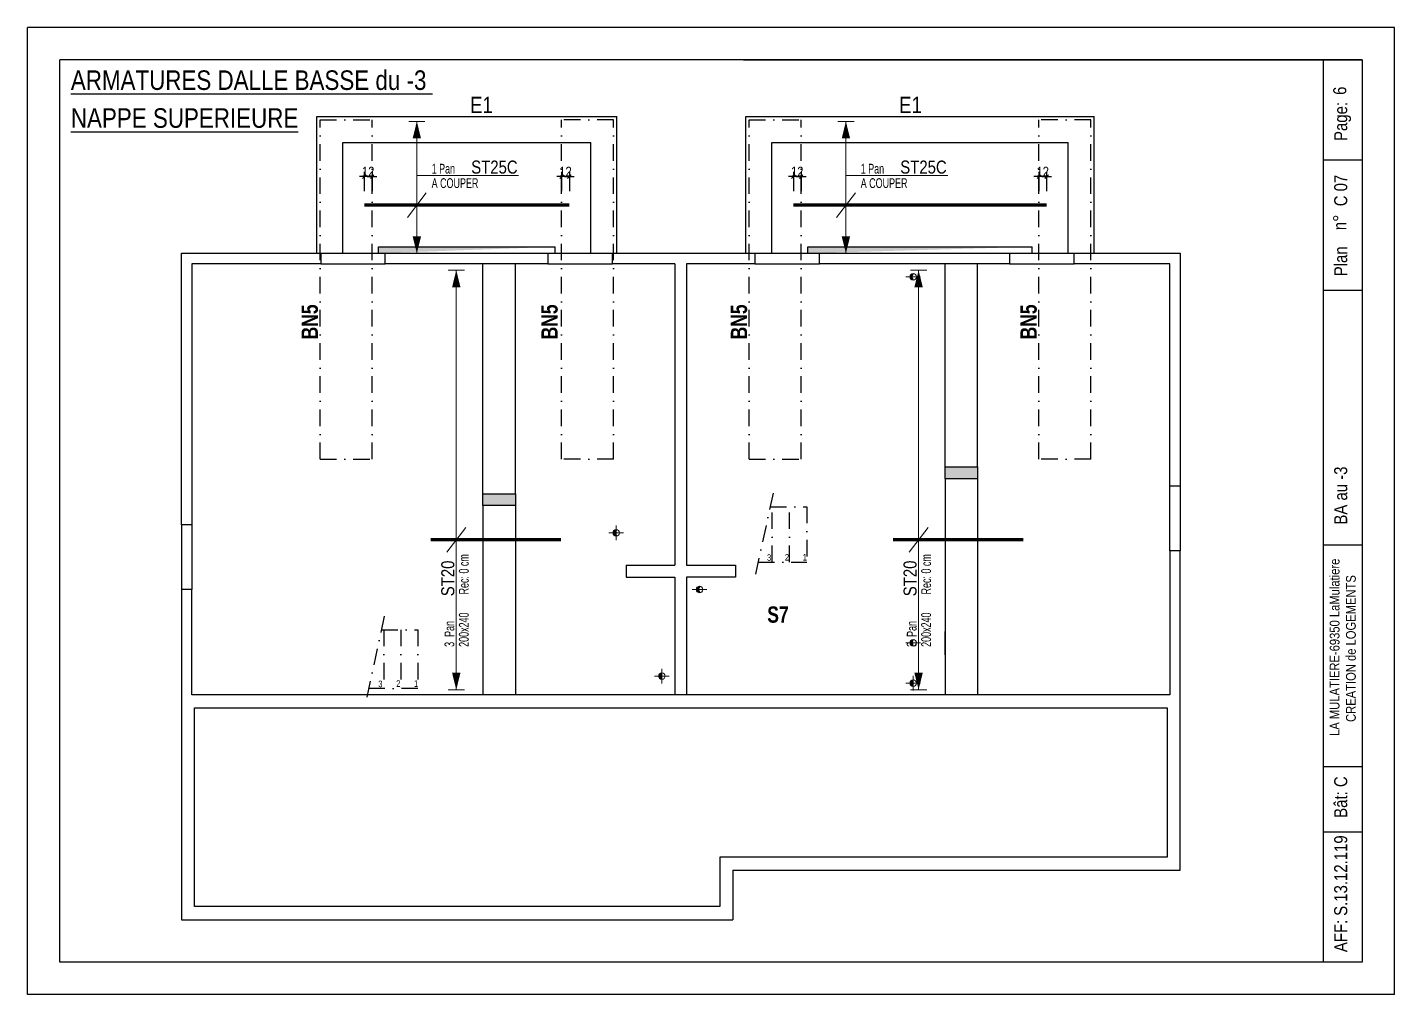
# Model space of a CAD drawing. Header units: metres. Extents: x -9927 to 45032, y -190416 to 12166.
# Drawn here: x 2717 to 4817, y -100761 to -99276 of the extents above; entities that cross this region are included whole.
import ezdxf
from ezdxf.enums import TextEntityAlignment as Align

# ---------------------------------------------------------------- set-up
doc = ezdxf.new("R2010")
doc.units = ezdxf.units.M
doc.header["$PDMODE"] = 65
for name, pattern in [('CACHE2', [0.1875, 0.125, -0.0625]), ('CACHEx2', [19.05, 12.7, -6.35]), ('TIRETPTX2', [50.8, 25.4, -12.7, 0, -12.7])]:
    doc.linetypes.add(name, pattern=pattern)
for name, color, linetype in [('01_ARMA_SUP', 93, 'Continuous'), ('01_cote_gen', 4, 'Continuous'), ('01_escalier int.', 2, 'TIRETPTX2'), ('01_fenetres', 171, 'Continuous'), ('01_isolant ext', 2, 'TIRETPTX2'), ('01_linteaux', 3, 'Continuous'), ('01_murs_coup', 5, 'Continuous'), ('01_poch_poteaux', 250, 'Continuous'), ('01_resv', 32, 'Continuous'), ('01_sem', 42, 'Continuous'), ('01_texte', 230, 'Continuous'), ('AA_COTES', 2, 'Continuous')]:
    doc.layers.add(name, color=color, linetype=linetype)
doc.layers.add('01_résv', color=32, linetype='Continuous', lineweight=9)
doc.styles.add('ARIAL NA', font='ARIALN.TTF')
doc.styles.add('impact', font='impact.ttf')
doc.styles.add('PATIO', font='ARIALN.TTF')
doc.styles.add('STYLE2', font='ARIALN.TTF')
doc.dimstyles.new('JB50', dxfattribs={"dimscale": 0.1, "dimtxt": 150, "dimasz": 15, "dimexe": 0.1, "dimexo": 0.1, "dimgap": 0.09, "dimtad": 1, "dimdec": 1, "dimdsep": 46, "dimtxsty": 'STYLE2', "dimblk1": 'BOND_G', "dimblk2": 'BOND_D', "dimsah": 1, "dimcen": 1.5, "dimdle": 0.01, "dimse1": 1, "dimse2": 1, "dimclrd": 4, "dimclre": 2, "dimclrt": 6, "dimazin": 2, "dimtfac": 2.333333, "dimtdec": 1, "dimtix": 1, "dimtmove": 2, "dimatfit": 3, "dimldrblk": 'BOND_G', "dimfxl": 1, "dimtolj": 1, "dimtzin": 0, "dimarcsym": 0})

# ---------------------------------------------------------------- blocks, each defined once
blk = doc.blocks.new('BOND_G')
at = {"layer": 'AA_COTES', "color": 0}
for p, q in [((0, -5), (0, 15)), ((5, 0), (-5, 0)), ((1.8, 1.8), (-1.8, -1.8))]:
    blk.add_line(p, q, dxfattribs=at)
blk = doc.blocks.new('BOND_D')
at = {"layer": 'AA_COTES', "color": 0}
for p, q in [((5, 0), (-5, 0)), ((-1.8, -1.8), (1.8, 1.8)), ((0, 5), (0, -15))]:
    blk.add_line(p, q, dxfattribs=at)
blk = doc.blocks.new('*D869')
at = {"layer": '01_cote_gen', "color": 4, "linetype": 'CACHE2', "lineweight": -2, "transparency": 16777216}
for p, q in [((3233.3, -99505.3), (3231.8, -99505.3)), ((3246.8, -99505.3), (3234.8, -99505.3)), ((3248.3, -99505.3), (3249.8, -99505.3))]:
    blk.add_line(p, q, dxfattribs=at)
at = {"layer": 'DEFPOINTS', "color": 0, "linetype": 'CACHE2', "lineweight": 0, "transparency": 16777216}
for p in [(3234.8, -99505.3), (3246.8, -99528.4), (3234.8, -99549.1)]:
    blk.add_point(p, dxfattribs=at)
at = {"layer": '01_cote_gen', "color": 4, "linetype": 'CACHE2', "lineweight": -2, "transparency": 16777216, "xscale": 1.5, "yscale": 1.5, "zscale": 1.5}
blk.add_blockref('BOND_D', (3234.8, -99505.3), dxfattribs=at)
at = {"layer": '01_cote_gen', "color": 4, "linetype": 'CACHE2', "lineweight": -2, "transparency": 16777216, "xscale": 1.5, "yscale": 1.5, "zscale": 1.5, "rotation": 180}
blk.add_blockref('BOND_G', (3246.8, -99505.3), dxfattribs=at)
at = {"layer": '01_cote_gen', "color": 6, "linetype": 'CACHE2', "lineweight": 0, "transparency": 16777216, "insert": (3240.8, -99497.7), "char_height": 15, "attachment_point": 5, "style": 'STYLE2'}
blk.add_mtext('\\A1;12', dxfattribs=at)
blk = doc.blocks.new('*D870')
at = {"layer": '01_cote_gen', "color": 4, "linetype": 'CACHE2', "lineweight": -2, "transparency": 16777216}
for p, q in [((3536.3, -99505.3), (3534.8, -99505.3)), ((3549.8, -99505.3), (3537.8, -99505.3)), ((3551.3, -99505.3), (3552.8, -99505.3))]:
    blk.add_line(p, q, dxfattribs=at)
at = {"layer": 'DEFPOINTS', "color": 0, "linetype": 'CACHE2', "lineweight": 0, "transparency": 16777216}
for p in [(3537.8, -99505.3), (3537.8, -99549.1), (3549.8, -99549.1)]:
    blk.add_point(p, dxfattribs=at)
at = {"layer": '01_cote_gen', "color": 4, "linetype": 'CACHE2', "lineweight": -2, "transparency": 16777216, "xscale": 1.5, "yscale": 1.5, "zscale": 1.5}
blk.add_blockref('BOND_D', (3537.8, -99505.3), dxfattribs=at)
at = {"layer": '01_cote_gen', "color": 4, "linetype": 'CACHE2', "lineweight": -2, "transparency": 16777216, "xscale": 1.5, "yscale": 1.5, "zscale": 1.5, "rotation": 180}
blk.add_blockref('BOND_G', (3549.8, -99505.3), dxfattribs=at)
at = {"layer": '01_cote_gen', "color": 6, "linetype": 'CACHE2', "lineweight": 0, "transparency": 16777216, "insert": (3543.8, -99497.7), "char_height": 15, "attachment_point": 5, "style": 'STYLE2'}
blk.add_mtext('\\A1;12', dxfattribs=at)
blk = doc.blocks.new('*D871')
at = {"layer": '01_cote_gen', "color": 4, "linetype": 'CACHE2', "lineweight": -2, "transparency": 16777216}
for p, q in [((3892.3, -99505.3), (3890.8, -99505.3)), ((3905.8, -99505.3), (3893.8, -99505.3)), ((3907.3, -99505.3), (3908.8, -99505.3))]:
    blk.add_line(p, q, dxfattribs=at)
at = {"layer": 'DEFPOINTS', "color": 0, "linetype": 'CACHE2', "lineweight": 0, "transparency": 16777216}
for p in [(3893.8, -99505.3), (3905.8, -99528.2), (3893.8, -99549.1)]:
    blk.add_point(p, dxfattribs=at)
at = {"layer": '01_cote_gen', "color": 4, "linetype": 'CACHE2', "lineweight": -2, "transparency": 16777216, "xscale": 1.5, "yscale": 1.5, "zscale": 1.5}
blk.add_blockref('BOND_D', (3893.8, -99505.3), dxfattribs=at)
at = {"layer": '01_cote_gen', "color": 4, "linetype": 'CACHE2', "lineweight": -2, "transparency": 16777216, "xscale": 1.5, "yscale": 1.5, "zscale": 1.5, "rotation": 180}
blk.add_blockref('BOND_G', (3905.8, -99505.3), dxfattribs=at)
at = {"layer": '01_cote_gen', "color": 6, "linetype": 'CACHE2', "lineweight": 0, "transparency": 16777216, "insert": (3899.8, -99497.7), "char_height": 15, "attachment_point": 5, "style": 'STYLE2'}
blk.add_mtext('\\A1;12', dxfattribs=at)
blk = doc.blocks.new('*D872')
at = {"layer": '01_cote_gen', "color": 4, "linetype": 'CACHE2', "lineweight": -2, "transparency": 16777216}
for p, q in [((4269.3, -99505.3), (4267.8, -99505.3)), ((4282.8, -99505.3), (4270.8, -99505.3)), ((4284.3, -99505.3), (4285.8, -99505.3))]:
    blk.add_line(p, q, dxfattribs=at)
at = {"layer": 'DEFPOINTS', "color": 0, "linetype": 'CACHE2', "lineweight": 0, "transparency": 16777216}
for p in [(4270.8, -99505.3), (4270.8, -99549.1), (4282.8, -99549.1)]:
    blk.add_point(p, dxfattribs=at)
at = {"layer": '01_cote_gen', "color": 4, "linetype": 'CACHE2', "lineweight": -2, "transparency": 16777216, "xscale": 1.5, "yscale": 1.5, "zscale": 1.5}
blk.add_blockref('BOND_D', (4270.8, -99505.3), dxfattribs=at)
at = {"layer": '01_cote_gen', "color": 4, "linetype": 'CACHE2', "lineweight": -2, "transparency": 16777216, "xscale": 1.5, "yscale": 1.5, "zscale": 1.5, "rotation": 180}
blk.add_blockref('BOND_G', (4282.8, -99505.3), dxfattribs=at)
at = {"layer": '01_cote_gen', "color": 6, "linetype": 'CACHE2', "lineweight": 0, "transparency": 16777216, "insert": (4276.8, -99497.7), "char_height": 15, "attachment_point": 5, "style": 'STYLE2'}
blk.add_mtext('\\A1;12', dxfattribs=at)

msp = doc.modelspace()

# ---------------------------------------------------------------- hatches: boundary and pattern name
at = {"layer": '01_poch_poteaux', "ltscale": 2}
h = msp.add_hatch(color=256, dxfattribs=at)
h.dxf.hatch_style = 1
h.paths.add_polyline_path([(4151.82, -99951.1), (4126.82, -99951.1), (4126.81, -99960.11), (4151.82, -99960.11)])
h.paths.add_polyline_path([(4176.82, -99951.11), (4151.82, -99951.1), (4151.82, -99960.11), (4176.82, -99960.11)])
h.paths.add_polyline_path([(4176.82, -99960.11), (4151.82, -99960.11), (4151.82, -99969.11), (4176.82, -99969.11)])
h.paths.add_polyline_path([(4151.82, -99960.11), (4126.81, -99960.11), (4126.81, -99969.11), (4151.82, -99969.11)])
h = msp.add_hatch(color=256, dxfattribs=at)
h.dxf.hatch_style = 1
h.paths.add_polyline_path([(3466.81, -99992.1), (3441.81, -99992.1), (3441.81, -100001.1), (3466.81, -100001.1)])
h.paths.add_polyline_path([(3466.81, -100001.1), (3441.81, -100001.1), (3441.81, -100010.1), (3466.8, -100010.1)])
h.paths.add_polyline_path([(3441.81, -100001.1), (3416.8, -100001.1), (3416.8, -100010.11), (3441.81, -100010.1)])
h.paths.add_polyline_path([(3441.81, -99992.1), (3416.81, -99992.1), (3416.8, -100001.1), (3441.81, -100001.1)])
at = {"layer": '01_résv', "ltscale": 2}
h = msp.add_hatch(color=256, dxfattribs=at)
h.dxf.hatch_style = 1
h.paths.add_polyline_path([(4078.47, -99654.19, 0.0324939), (4077.82, -99654.15), (4077.82, -99654.98, -0.0356937)])
h.paths.add_polyline_path([(4077.82, -99654.98), (4077.82, -99654.15, 0.4142136), (4072.82, -99659.15), (4076.5, -99659.15, -0.1572132)])
h.paths.add_polyline_path([(4076.5, -99659.15), (4072.82, -99659.15, 0.4142136), (4077.82, -99664.15), (4077.82, -99663.26, -0.1547681)])
h.paths.add_polyline_path([(4077.82, -99663.26), (4077.82, -99664.15, 0.0354279), (4078.53, -99664.1, -0.0386284)])
h = msp.add_hatch(color=256, dxfattribs=at)
h.dxf.hatch_style = 1
h.paths.add_polyline_path([(3622.42, -100047.11, 0.0324939), (3621.78, -100047.07), (3621.78, -100047.9, -0.0356937)])
h.paths.add_polyline_path([(3621.78, -100047.9), (3621.78, -100047.07, 0.4142136), (3616.78, -100052.07), (3620.45, -100052.07, -0.1572132)])
h.paths.add_polyline_path([(3620.45, -100052.07), (3616.78, -100052.07, 0.4142136), (3621.78, -100057.07), (3621.78, -100056.18, -0.1547681)])
h.paths.add_polyline_path([(3621.78, -100056.18), (3621.78, -100057.07, 0.0354279), (3622.48, -100057.02, -0.0386284)])
h = msp.add_hatch(color=256, dxfattribs=at)
h.dxf.hatch_style = 1
h.paths.add_polyline_path([(3750.44, -100134.15, 0.0324939), (3749.79, -100134.11), (3749.79, -100134.93, -0.0356937)])
h.paths.add_polyline_path([(3749.79, -100134.93), (3749.79, -100134.11, 0.4142136), (3744.79, -100139.11), (3748.47, -100139.11, -0.1572132)])
h.paths.add_polyline_path([(3748.47, -100139.11), (3744.79, -100139.11, 0.4142136), (3749.79, -100144.11), (3749.79, -100143.21, -0.1547681)])
h.paths.add_polyline_path([(3749.79, -100143.21), (3749.79, -100144.11, 0.0354279), (3750.5, -100144.06, -0.0386284)])
h = msp.add_hatch(color=256, dxfattribs=at)
h.dxf.hatch_style = 1
h.paths.add_polyline_path([(4078.48, -100216.17, 0.0324939), (4077.83, -100216.13), (4077.83, -100216.96, -0.0356937)])
h.paths.add_polyline_path([(4077.83, -100216.96), (4077.83, -100216.13, 0.4142136), (4072.83, -100221.13), (4076.51, -100221.13, -0.1572132)])
h.paths.add_polyline_path([(4076.51, -100221.13), (4072.83, -100221.13, 0.4142136), (4077.83, -100226.13), (4077.83, -100225.24, -0.1547681)])
h.paths.add_polyline_path([(4077.83, -100225.24), (4077.83, -100226.13, 0.0354279), (4078.54, -100226.08, -0.0386284)])
h = msp.add_hatch(color=256, dxfattribs=at)
h.dxf.hatch_style = 1
h.paths.add_polyline_path([(3692.45, -100267.13, 0.0324939), (3691.81, -100267.09), (3691.81, -100267.91, -0.0356937)])
h.paths.add_polyline_path([(3691.81, -100267.91), (3691.81, -100267.09, 0.4142136), (3686.81, -100272.09), (3690.48, -100272.09, -0.1572132)])
h.paths.add_polyline_path([(3690.48, -100272.09), (3686.81, -100272.09, 0.4142136), (3691.81, -100277.09), (3691.81, -100276.19, -0.1547681)])
h.paths.add_polyline_path([(3691.81, -100276.19), (3691.81, -100277.09, 0.0354279), (3692.51, -100277.04, -0.0386284)])
h = msp.add_hatch(color=256, dxfattribs=at)
h.dxf.hatch_style = 1
h.paths.add_polyline_path([(4078.48, -100278.13, 0.0324939), (4077.83, -100278.09), (4077.83, -100278.91, -0.0356937)])
h.paths.add_polyline_path([(4077.83, -100278.91), (4077.83, -100278.09, 0.4142136), (4072.83, -100283.09), (4076.51, -100283.09, -0.1572132)])
h.paths.add_polyline_path([(4076.51, -100283.09), (4072.83, -100283.09, 0.4142136), (4077.83, -100288.09), (4077.83, -100287.19, -0.1547681)])
h.paths.add_polyline_path([(4077.83, -100287.19), (4077.83, -100288.09, 0.0354279), (4078.54, -100288.04, -0.0386284)])

# ---------------------------------------------------------------- linework, layer by layer
at = {"layer": '01_ARMA_SUP', "color": 2, "linetype": 'CACHEx2', "lineweight": 0, "ltscale": 3, "const_width": 5, "flags": 128}
for points in [[(3549.8, -99549.1), (3234.8, -99549.1)], [(4282.8, -99549.1), (3893.8, -99549.1)], [(3336.8, -100062.87), (3536.8, -100062.87)], [(4046.81, -100062.87), (4246.81, -100062.87)]]:
    msp.add_lwpolyline(points, dxfattribs=at)
at = {"layer": '01_escalier int.'}
for p, q in [((3862.54, -99991.39), (3834.55, -100120.67)), ((3858.05, -100012.11), (3914.31, -100012.11)), ((3861.24, -100097.11), (3861.24, -100012.11)), ((3887.77, -100097.11), (3887.77, -100012.11)), ((3914.31, -100012.11), (3914.31, -100097.11)), ((3839.65, -100097.11), (3914.31, -100097.11)), ((3265.5, -100180.33), (3237.51, -100309.6)), ((3261.01, -100201.05), (3317.26, -100201.05)), ((3264.86, -100201.05), (3264.86, -100291.05)), ((3291.06, -100201.05), (3291.06, -100291.05)), ((3317.26, -100201.05), (3317.26, -100291.05)), ((3317.26, -100291.05), (3241.53, -100291.05))]:
    msp.add_line(p, q, dxfattribs=at)
at = {"layer": '01_fenetres', "ltscale": 30}
for p, q in [((2767.29, -100711.2), (2767.29, -99326.2)), ((4707.29, -99326.2), (4707.29, -100711.2)), ((4767.29, -99326.2), (4767.29, -100711.2)), ((4767.29, -99480.33), (4707.29, -99480.33)), ((4767.29, -99680.33), (4707.29, -99680.33)), ((4707.29, -100070.53), (4767.29, -100070.53)), ((4707.29, -100410.7), (4767.29, -100410.7)), ((4707.29, -100511.2), (4767.29, -100511.2)), ((4767.29, -100711.2), (2767.29, -100711.2))]:
    msp.add_line(p, q, dxfattribs=at)
msp.add_lwpolyline([(4767.29, -99326.2), (3817.29, -99326.2), (4767.29, -99326.2), (2767.29, -99326.2)], dxfattribs=at)
at = {"layer": '01_isolant ext'}
for p, q in [((3166.8, -99418.11), (3246.8, -99418.11)), ((3166.8, -99939.11), (3166.8, -99418.11)), ((3246.8, -99939.11), (3246.8, -99418.11)), ((3617.8, -99418.11), (3537.8, -99418.11)), ((3537.8, -99939.11), (3537.8, -99418.11)), ((3617.8, -99939.11), (3617.8, -99418.11)), ((3825.8, -99418.11), (3905.8, -99418.11)), ((3825.8, -99939.11), (3825.8, -99418.11)), ((3905.8, -99939.11), (3905.8, -99418.11)), ((4350.8, -99418.11), (4270.8, -99418.11)), ((4270.8, -99939.11), (4270.8, -99418.11)), ((4350.8, -99939.11), (4350.8, -99418.11)), ((3256.8, -99623.11), (3256.8, -99613.11)), ((3527.8, -99623.11), (3527.8, -99613.11)), ((3915.8, -99623.11), (3915.8, -99613.11)), ((4260.8, -99623.11), (4260.8, -99613.11)), ((3166.8, -99939.11), (3246.8, -99939.11)), ((3617.8, -99939.11), (3537.8, -99939.11)), ((3825.8, -99939.11), (3905.8, -99939.11)), ((4350.8, -99939.11), (4270.8, -99939.11))]:
    msp.add_line(p, q, dxfattribs=at)
for points in [[(3256.8, -99623.11), (3256.8, -99613.11), (3527.8, -99613.11)], [(3915.8, -99623.11), (3915.8, -99613.11), (4260.8, -99613.11)]]:
    msp.add_solid(points, dxfattribs=at)
at = {"layer": '01_linteaux'}
for p, q in [((3161.8, -99413.11), (3622.8, -99413.11)), ((3161.8, -99623.11), (3161.8, -99413.11)), ((3622.8, -99623.11), (3622.8, -99413.11)), ((3820.8, -99623.11), (3820.8, -99413.11)), ((3820.8, -99413.11), (4355.8, -99413.11)), ((4355.8, -99623.11), (4355.8, -99413.11)), ((3167.81, -99623.11), (3266.81, -99623.11)), ((3256.8, -99613.11), (3527.8, -99613.11)), ((3516.78, -99623.11), (3615.77, -99623.11)), ((3834.77, -99623.11), (3933.79, -99623.11)), ((3915.8, -99613.11), (4260.8, -99613.11)), ((4225.81, -99623.11), (4324.82, -99623.11)), ((3167.81, -99639.11), (3266.81, -99639.11)), ((3516.78, -99639.11), (3615.77, -99639.11)), ((3834.77, -99639.11), (3933.79, -99639.11)), ((4225.81, -99639.11), (4324.82, -99639.11)), ((4471.81, -100079.66), (4471.81, -99980.66)), ((4487.81, -99980.66), (4487.81, -100079.66)), ((2953.8, -100040.1), (2953.8, -100139.1)), ((2969.8, -100040.1), (2969.8, -100139.1))]:
    msp.add_line(p, q, dxfattribs=at)
at = {"layer": '01_murs_coup'}
for p, q in [((2953.8, -100040.1), (2953.8, -99623.11)), ((2953.8, -99623.11), (3167.81, -99623.11)), ((3167.81, -99623.11), (3167.81, -99639.11)), ((3266.81, -99639.11), (3266.81, -99623.11)), ((3266.81, -99623.11), (3516.78, -99623.11)), ((3266.81, -99623.11), (3516.78, -99623.11)), ((3516.78, -99623.11), (3516.78, -99639.11)), ((3615.77, -99623.11), (3834.77, -99623.11)), ((3615.77, -99639.11), (3615.77, -99623.11)), ((3834.77, -99623.11), (3834.77, -99639.11)), ((3933.79, -99623.11), (4225.81, -99623.11)), ((3933.79, -99639.11), (3933.79, -99623.11)), ((3933.79, -99623.11), (4225.81, -99623.11)), ((4225.81, -99623.11), (4225.81, -99639.11)), ((4324.82, -99623.11), (4487.81, -99623.11)), ((4324.82, -99639.11), (4324.82, -99623.11)), ((4487.81, -99623.11), (4487.81, -99980.66)), ((2969.8, -99639.11), (2969.8, -100040.1)), ((3167.81, -99639.11), (2969.8, -99639.11)), ((3516.78, -99639.11), (3266.81, -99639.11)), ((3711.66, -99639.11), (3615.77, -99639.11)), ((3711.81, -99639.11), (3711.81, -100102.11)), ((3834.77, -99639.11), (3729.66, -99639.11)), ((3729.81, -99639.11), (3729.81, -100102.11)), ((4225.81, -99639.11), (3933.79, -99639.11)), ((4471.81, -99639.11), (4324.82, -99639.11)), ((4471.81, -99980.66), (4471.81, -99639.11)), ((4126.81, -99969.11), (4126.82, -99951.1)), ((4126.82, -99951.1), (4176.82, -99951.11)), ((4176.82, -99951.11), (4176.82, -99969.11)), ((4176.82, -99969.11), (4126.81, -99969.11)), ((4487.81, -99980.66), (4471.81, -99980.66)), ((3416.8, -100010.11), (3416.81, -99992.1)), ((3416.81, -99992.1), (3466.81, -99992.1)), ((3466.81, -99992.1), (3466.8, -100010.1)), ((3466.8, -100010.1), (3416.8, -100010.11)), ((2969.8, -100040.1), (2953.8, -100040.1)), ((4487.81, -100079.66), (4471.81, -100079.66)), ((4471.81, -100079.66), (4471.81, -100301.11)), ((4487.81, -100570.07), (4487.81, -100079.66)), ((3636.83, -100102.11), (3711.81, -100102.11)), ((3636.83, -100102.11), (3636.83, -100120.11)), ((3729.81, -100102.11), (3804.81, -100102.11)), ((3804.81, -100102.11), (3804.81, -100120.11)), ((3636.83, -100120.11), (3711.81, -100120.11)), ((3711.81, -100120.11), (3711.81, -100301.11)), ((3729.81, -100120.11), (3729.81, -100301.11)), ((3804.81, -100120.11), (3729.81, -100120.11)), ((2969.8, -100139.1), (2953.8, -100139.1)), ((2953.8, -100139.1), (2953.8, -100646.11)), ((2969.8, -100301.11), (2969.8, -100139.1)), ((4471.81, -100301.11), (2969.8, -100301.11)), ((2973.8, -100626.11), (2973.8, -100321.11)), ((2973.8, -100321.11), (4467.81, -100321.11)), ((4467.81, -100321.11), (4467.81, -100550.07)), ((3780.81, -100550.07), (3780.81, -100626.11)), ((4467.81, -100550.07), (3780.81, -100550.07)), ((3800.81, -100570.07), (3800.81, -100646.11)), ((3800.81, -100570.07), (4487.81, -100570.07)), ((3780.81, -100626.11), (2973.8, -100626.11)), ((2953.8, -100646.11), (3800.81, -100646.11))]:
    msp.add_line(p, q, dxfattribs=at)
at = {"layer": '01_resv'}
msp.add_line((4126.7, -100239.55), (4126.7, -100203.55), dxfattribs=at)
at = {"layer": '01_résv', "ltscale": 2}
for p, q in [((4066.6, -99659.15), (4089.05, -99659.15)), ((3621.78, -100063.3), (3621.78, -100040.85)), ((3610.55, -100052.07), (3633, -100052.07)), ((3738.56, -100139.11), (3761.02, -100139.11)), ((4066.61, -100221.13), (4089.06, -100221.13)), ((3680.58, -100272.09), (3703.03, -100272.09)), ((3691.81, -100283.31), (3691.81, -100260.86)), ((4077.83, -100294.31), (4077.83, -100271.86)), ((4066.61, -100283.09), (4089.06, -100283.09))]:
    msp.add_line(p, q, dxfattribs=at)
for centre in [(4077.82, -99659.15), (3621.78, -100052.07), (3749.79, -100139.11), (4077.83, -100221.13), (3691.81, -100272.09), (4077.83, -100283.09)]:
    msp.add_circle(centre, 5, dxfattribs=at)
for centre in [(4083.64, -99659.12), (3627.59, -100052.04), (3755.6, -100139.07), (4083.65, -100221.1), (3697.62, -100272.05), (4083.65, -100283.05)]:
    msp.add_arc(centre, 7.13, 136.35851, 224.31313, dxfattribs=at)
at = {"layer": '01_sem', "ltscale": 2}
for p, q in [((3201.8, -99453.11), (3582.8, -99453.11)), ((3201.8, -99623.11), (3201.8, -99453.11)), ((3582.8, -99623.11), (3582.8, -99453.11)), ((3860.8, -99623.11), (3860.8, -99453.11)), ((3860.8, -99453.11), (4315.8, -99453.11)), ((4315.8, -99623.11), (4315.8, -99453.11)), ((3416.81, -99992.09), (3416.81, -99639.11)), ((3466.81, -99992.1), (3466.81, -99639.11)), ((4126.82, -99951.1), (4126.82, -99639.11)), ((4176.82, -99951.11), (4176.84, -99639.11)), ((4126.81, -99969.11), (4126.81, -100301.11)), ((4176.82, -99969.11), (4176.82, -100301.11)), ((3416.8, -100010.11), (3416.8, -100301.11)), ((3466.8, -100010.1), (3466.8, -100301.11))]:
    msp.add_line(p, q, dxfattribs=at)
at = {"layer": '01_texte', "ltscale": 30}
for p, q in [((3767.29, -99276.2), (2717.29, -99276.2)), ((2717.29, -100761.2), (2717.29, -99276.2)), ((4817.29, -99276.2), (3767.29, -99276.2)), ((4817.29, -100761.2), (4817.29, -99276.2)), ((3767.29, -100761.2), (2717.29, -100761.2)), ((4817.29, -100761.2), (3767.29, -100761.2))]:
    msp.add_line(p, q, dxfattribs=at)
at = {"layer": '01_texte', "linetype": 'Continuous', "lineweight": 0}
for p, q in [((3327.98, -99420.63), (3303.02, -99420.63)), ((3315.5, -99420.63), (3315.5, -99623.11)), ((3986.98, -99420.63), (3962.02, -99420.63)), ((3974.5, -99420.63), (3974.5, -99623.11)), ((3471.89, -99503.76), (3315.5, -99503.75)), ((4130.89, -99503.76), (3974.5, -99503.75)), ((3330.01, -99530.07), (3301, -99568.14)), ((3989.01, -99530.07), (3960, -99568.14)), ((3327.98, -99623.11), (3303.02, -99623.11)), ((3986.98, -99623.11), (3962.02, -99623.11)), ((3986.98, -99623.11), (3962.02, -99623.11)), ((4292.58, -99623.11), (4267.62, -99623.11)), ((3388.56, -99649.07), (3363.6, -99649.07)), ((3376.08, -99649.07), (3376.08, -100293.15)), ((4098.58, -99649.07), (4073.62, -99649.07)), ((4086.1, -99649.07), (4086.09, -100293.15)), ((3390.59, -100043.83), (3361.58, -100081.9)), ((4100.6, -100043.83), (4071.59, -100081.9)), ((3388.56, -100293.15), (3363.6, -100293.15)), ((4098.57, -100293.15), (4073.61, -100293.15))]:
    msp.add_line(p, q, dxfattribs=at)
for points in [[(3315.5, -99420.63), (3309.04, -99446.73), (3315.5, -99446.73)], [(3315.5, -99420.63), (3321.96, -99446.73), (3315.5, -99446.73)], [(3974.5, -99420.63), (3968.04, -99446.73), (3974.5, -99446.73)], [(3974.5, -99420.63), (3980.96, -99446.73), (3974.5, -99446.73)], [(3315.5, -99623.11), (3309.04, -99597.01), (3315.5, -99597.01)], [(3315.5, -99623.11), (3321.96, -99597.01), (3315.5, -99597.01)], [(3974.5, -99623.11), (3968.04, -99597.01), (3974.5, -99597.01)], [(3974.5, -99623.11), (3980.96, -99597.01), (3974.5, -99597.01)], [(3376.08, -99649.07), (3369.62, -99675.17), (3376.08, -99675.17)], [(3376.08, -99649.07), (3382.54, -99675.17), (3376.08, -99675.17)], [(4086.1, -99649.07), (4079.64, -99675.17), (4086.1, -99675.17)], [(4086.1, -99649.07), (4092.56, -99675.17), (4086.1, -99675.17)], [(3376.08, -100293.15), (3369.62, -100267.06), (3376.08, -100267.06)], [(3376.08, -100293.15), (3382.54, -100267.06), (3376.08, -100267.06)], [(4086.09, -100293.15), (4079.63, -100267.06), (4086.09, -100267.06)], [(4086.09, -100293.15), (4092.55, -100267.06), (4086.09, -100267.06)]]:
    msp.add_solid(points, dxfattribs=at)

# ---------------------------------------------------------------- texts
at = {"layer": '01_texte'}
for s, height, style, p in [('%%UARMATURES DALLE BASSE du -3 ', 30, 'STYLE2', (2784.12, -99372.27)), ('%%UNAPPE SUPERIEURE', 30, 'STYLE2', (2784.12, -99430.42)), ('3', 10, 'ARIAL NA', (3853.42, -100095.16)), ('2', 10, 'ARIAL NA', (3880.8, -100094.74)), ('1', 10, 'ARIAL NA', (3908.18, -100094.74)), ('3', 10, 'ARIAL NA', (3256.37, -100289.1)), ('2', 10, 'ARIAL NA', (3283.75, -100288.68)), ('1', 10, 'ARIAL NA', (3311.13, -100288.68))]:
    msp.add_text(s, height=height, dxfattribs=dict(at, style=style)).set_placement(p)
at = {"layer": '01_texte', "style": 'STYLE2'}
for s, height, p in [('6', 20, (4743, -99379.93)), ('Page:', 20, (4744.45, -99450.62)), (' C 07', 20, (4744.45, -99557.26)), ('n%%D', 20, (4743, -99587.6)), ('Plan', 20, (4744.45, -99658.29)), ('BA au -3', 20, (4744.45, -100039.58)), ('LA MULATIERE-69350 LaMulatiere', 15, (4732.58, -100364)), ('CREATION de LOGEMENTS', 15, (4757.58, -100342.52)), ('Bât: C', 20, (4744.45, -100489.74)), ('S.13.12.119', 20, (4744.45, -100640.24)), ('AFF:', 20, (4744.45, -100695.9))]:
    msp.add_text(s, height=height, rotation=90, dxfattribs=at).set_placement(p)
for p in [(3389.17, -99415.32), (4048.17, -99415.32)]:
    msp.add_text(' E1', height=25, dxfattribs=at).set_placement(p, align=Align.BOTTOM_LEFT)
at = {"layer": '01_texte', "ltscale": 5, "style": 'PATIO', "width": 0.8}
for s, p in [('1 Pan', (3338.24, -99500.71)), ('1 Pan', (3997.24, -99500.71)), ('A COUPER', (3338.24, -99522.84)), ('A COUPER', (3997.24, -99522.84))]:
    msp.add_text(s, height=15, dxfattribs=at).set_placement(p)
at = {"layer": '01_texte', "ltscale": 5, "style": 'PATIO'}
for p in [(3399.02, -99500.71), (4058.02, -99500.71)]:
    msp.add_text('ST25C', height=20, dxfattribs=at).set_placement(p)
at = {"layer": '01_texte', "style": 'impact'}
for p in [(3171.06, -99728.38), (3539.28, -99728.38), (3830.21, -99728.38), (4275.06, -99728.38)]:
    msp.add_text('BN5', height=25, rotation=90, dxfattribs=at).set_placement(p, align=Align.BOTTOM_CENTER)
at = {"layer": '01_texte', "ltscale": 5, "style": 'PATIO', "width": 0.8}
for s, p in [('Rec: 0 cm', (3395.17, -100146.8)), ('Rec: 0 cm', (4105.18, -100146.8)), ('3  Pan', (3373.04, -100227.28)), ('200x240', (3395.17, -100227.28)), ('3  Pan', (4083.05, -100227.28)), ('200x240', (4105.18, -100227.28))]:
    msp.add_text(s, height=15, rotation=90, dxfattribs=at).set_placement(p)
at = {"layer": '01_texte', "ltscale": 5, "style": 'PATIO'}
for p in [(3373.04, -100149.53), (4083.05, -100149.53)]:
    msp.add_text('ST20', height=20, rotation=90, dxfattribs=at).set_placement(p)
at = {"layer": '01_texte', "style": 'impact'}
msp.add_text('S7', height=25, dxfattribs=at).set_placement((3870.13, -100197.66), align=Align.BOTTOM_CENTER)

# ---------------------------------------------------------------- dimensions: what is measured, and where the dimension line sits
at = {"layer": '01_cote_gen', "linetype": 'CACHE2', "lineweight": 0}
for base, p1, p2, picture, middle in [((3234.8, -99505.26), (3246.8, -99528.4), (3234.8, -99549.1), '*D869', (3240.8, -99497.72)), ((3537.8, -99505.26), (3549.8, -99549.1), (3537.8, -99549.1), '*D870', (3543.8, -99497.72)), ((3893.8, -99505.26), (3905.8, -99528.21), (3893.8, -99549.1), '*D871', (3899.8, -99497.72)), ((4270.8, -99505.26), (4282.8, -99549.1), (4270.8, -99549.1), '*D872', (4276.8, -99497.72))]:
    dim = msp.add_linear_dim(base=base, p1=p1, p2=p2, dimstyle='JB50', dxfattribs=at)
    dim.commit()
    dim.dimension.update_dxf_attribs({"geometry": picture, "text_midpoint": middle})

doc.saveas('drawing.dxf')
